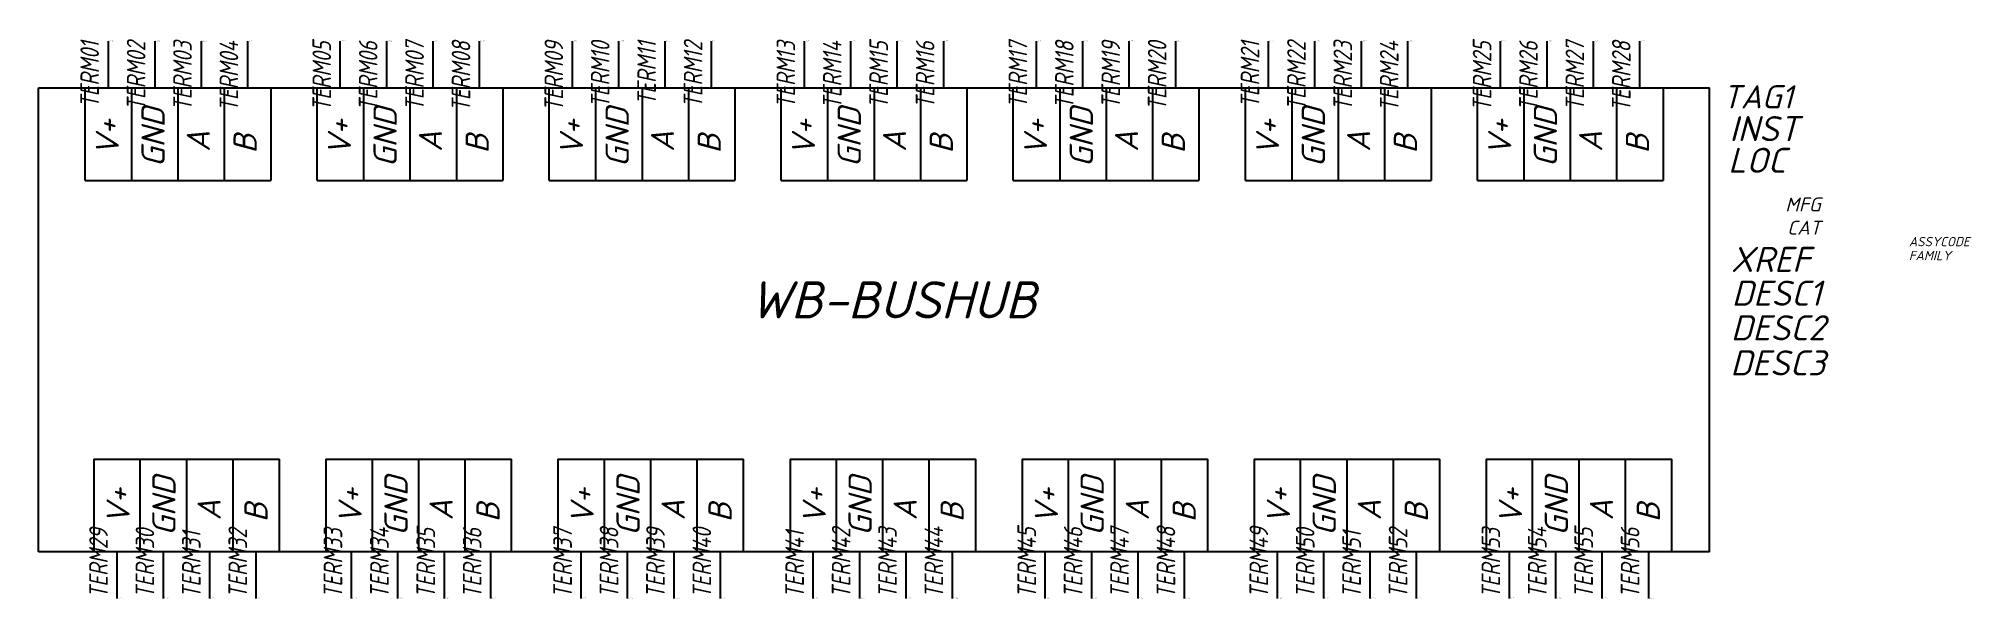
# Model space of a CAD drawing. Header units: millimetres. Extents: x -8 to 200, y 0 to 60.
import ezdxf
from ezdxf.enums import TextEntityAlignment as Align

# ---------------------------------------------------------------- set-up
doc = ezdxf.new("R2010")
doc.units = ezdxf.units.MM
doc.header["$LTSCALE"] = 6
doc.styles.add('WD_IEC', font='isocpeui.ttf', dxfattribs={"height": 2.5})
doc.styles.add('текст', font='isocpeui.ttf')

msp = doc.modelspace()

# ---------------------------------------------------------------- linework, layer by layer
for p, q in [((-0.95, 60), (-0.95, 55)), ((4.05, 60), (4.05, 55)), ((9.05, 60), (9.05, 55)), ((14.05, 60), (14.05, 55)), ((24.05, 55), (24.05, 60)), ((29.05, 55), (29.05, 60)), ((34.05, 55), (34.05, 60)), ((39.05, 55), (39.05, 60)), ((49.05, 55), (49.05, 60)), ((54.05, 55), (54.05, 60)), ((59.05, 55), (59.05, 60)), ((64.05, 55), (64.05, 60)), ((74.05, 55), (74.05, 60)), ((79.05, 55), (79.05, 60)), ((84.05, 55), (84.05, 60)), ((89.05, 55), (89.05, 60)), ((99.05, 55), (99.05, 60)), ((104.05, 55), (104.05, 60)), ((109.05, 55), (109.05, 60)), ((114.05, 55), (114.05, 60)), ((124.05, 55), (124.05, 60)), ((129.05, 55), (129.05, 60)), ((134.05, 55), (134.05, 60)), ((139.05, 55), (139.05, 60)), ((149.05, 55), (149.05, 60)), ((154.05, 55), (154.05, 60)), ((159.05, 55), (159.05, 60)), ((164.05, 55), (164.05, 60)), ((-8.45, 55), (171.55, 55)), ((-8.45, 5), (-8.45, 55)), ((-3.45, 45), (-3.45, 55)), ((1.55, 55), (1.55, 45)), ((6.55, 55), (6.55, 45)), ((11.55, 55), (11.55, 45)), ((16.55, 55), (16.55, 45)), ((21.55, 45), (21.55, 55)), ((26.55, 55), (26.55, 45)), ((31.55, 55), (31.55, 45)), ((36.55, 55), (36.55, 45)), ((41.55, 55), (41.55, 45)), ((46.55, 45), (46.55, 55)), ((51.55, 55), (51.55, 45)), ((56.55, 55), (56.55, 45)), ((61.55, 55), (61.55, 45)), ((66.55, 55), (66.55, 45)), ((71.55, 45), (71.55, 55)), ((76.55, 55), (76.55, 45)), ((81.55, 55), (81.55, 45)), ((86.55, 55), (86.55, 45)), ((91.55, 55), (91.55, 45)), ((96.55, 45), (96.55, 55)), ((101.55, 55), (101.55, 45)), ((106.55, 55), (106.55, 45)), ((111.55, 55), (111.55, 45)), ((116.55, 55), (116.55, 45)), ((121.55, 45), (121.55, 55)), ((126.55, 55), (126.55, 45)), ((131.55, 55), (131.55, 45)), ((136.55, 55), (136.55, 45)), ((141.55, 55), (141.55, 45)), ((146.55, 45), (146.55, 55)), ((151.55, 55), (151.55, 45)), ((156.55, 55), (156.55, 45)), ((161.55, 55), (161.55, 45)), ((166.55, 55), (166.55, 45)), ((171.55, 5), (171.55, 55)), ((-3.45, 45), (1.55, 45)), ((1.55, 45), (6.55, 45)), ((6.55, 45), (11.55, 45)), ((11.55, 45), (16.55, 45)), ((21.55, 45), (26.55, 45)), ((26.55, 45), (31.55, 45)), ((31.55, 45), (36.55, 45)), ((36.55, 45), (41.55, 45)), ((46.55, 45), (51.55, 45)), ((51.55, 45), (56.55, 45)), ((56.55, 45), (61.55, 45)), ((61.55, 45), (66.55, 45)), ((71.55, 45), (76.55, 45)), ((76.55, 45), (81.55, 45)), ((81.55, 45), (86.55, 45)), ((86.55, 45), (91.55, 45)), ((96.55, 45), (101.55, 45)), ((101.55, 45), (106.55, 45)), ((106.55, 45), (111.55, 45)), ((111.55, 45), (116.55, 45)), ((121.55, 45), (126.55, 45)), ((126.55, 45), (131.55, 45)), ((131.55, 45), (136.55, 45)), ((136.55, 45), (141.55, 45)), ((146.55, 45), (151.55, 45)), ((151.55, 45), (156.55, 45)), ((156.55, 45), (161.55, 45)), ((161.55, 45), (166.55, 45)), ((-2.5, 15), (2.5, 15)), ((-2.5, 15), (-2.5, 5)), ((2.5, 15), (7.5, 15)), ((2.5, 5), (2.5, 15)), ((7.5, 15), (12.5, 15)), ((7.5, 5), (7.5, 15)), ((12.5, 15), (17.5, 15)), ((12.5, 5), (12.5, 15)), ((17.5, 5), (17.5, 15)), ((22.5, 15), (27.5, 15)), ((22.5, 15), (22.5, 5)), ((27.5, 15), (32.5, 15)), ((27.5, 5), (27.5, 15)), ((32.5, 15), (37.5, 15)), ((32.5, 5), (32.5, 15)), ((37.5, 15), (42.5, 15)), ((37.5, 5), (37.5, 15)), ((42.5, 5), (42.5, 15)), ((47.5, 15), (52.5, 15)), ((47.5, 15), (47.5, 5)), ((52.5, 15), (57.5, 15)), ((52.5, 5), (52.5, 15)), ((57.5, 15), (62.5, 15)), ((57.5, 5), (57.5, 15)), ((62.5, 15), (67.5, 15)), ((62.5, 5), (62.5, 15)), ((67.5, 5), (67.5, 15)), ((72.5, 15), (77.5, 15)), ((72.5, 15), (72.5, 5)), ((77.5, 15), (82.5, 15)), ((77.5, 5), (77.5, 15)), ((82.5, 15), (87.5, 15)), ((82.5, 5), (82.5, 15)), ((87.5, 15), (92.5, 15)), ((87.5, 5), (87.5, 15)), ((92.5, 5), (92.5, 15)), ((97.5, 15), (102.5, 15)), ((97.5, 15), (97.5, 5)), ((102.5, 15), (107.5, 15)), ((102.5, 5), (102.5, 15)), ((107.5, 15), (112.5, 15)), ((107.5, 5), (107.5, 15)), ((112.5, 15), (117.5, 15)), ((112.5, 5), (112.5, 15)), ((117.5, 5), (117.5, 15)), ((122.5, 15), (127.5, 15)), ((122.5, 15), (122.5, 5)), ((127.5, 15), (132.5, 15)), ((127.5, 5), (127.5, 15)), ((132.5, 15), (137.5, 15)), ((132.5, 5), (132.5, 15)), ((137.5, 15), (142.5, 15)), ((137.5, 5), (137.5, 15)), ((142.5, 5), (142.5, 15)), ((147.5, 15), (152.5, 15)), ((147.5, 15), (147.5, 5)), ((152.5, 15), (157.5, 15)), ((152.5, 5), (152.5, 15)), ((157.5, 15), (162.5, 15)), ((157.5, 5), (157.5, 15)), ((162.5, 15), (167.5, 15)), ((162.5, 5), (162.5, 15)), ((167.5, 5), (167.5, 15)), ((171.55, 5), (-8.45, 5)), ((0, 0), (0, 5)), ((5, 0), (5, 5)), ((10, 0), (10, 5)), ((15, 0), (15, 5)), ((25.26, 0), (25.26, 5)), ((30.26, 0), (30.26, 5)), ((35.26, 0), (35.26, 5)), ((40.26, 0), (40.26, 5)), ((50, 0), (50, 5)), ((55, 0), (55, 5)), ((60, 0), (60, 5)), ((65, 0), (65, 5)), ((75, 0), (75, 5)), ((80, 0), (80, 5)), ((85, 0), (85, 5)), ((90, 0), (90, 5)), ((100, 0), (100, 5)), ((105, 0), (105, 5)), ((110, 0), (110, 5)), ((115, 0), (115, 5)), ((125, 0), (125, 5)), ((130, 0), (130, 5)), ((135, 0), (135, 5)), ((140, 0), (140, 5)), ((150, 0), (150, 5)), ((155, 0), (155, 5)), ((160, 0), (160, 5)), ((165, 0), (165, 5))]:
    msp.add_line(p, q)

# ---------------------------------------------------------------- texts
at = {"style": 'текст'}
for s, p in [('GND', (5.13, 46.44)), ('GND', (30.13, 46.44)), ('GND', (55.13, 46.44)), ('GND', (80.13, 46.44)), ('GND', (105.13, 46.44)), ('GND', (130.13, 46.44)), ('GND', (155.13, 46.44)), ('V+', (0.2, 47.64)), ('A', (10, 48.09)), ('B', (15.04, 47.91)), ('V+', (25.2, 47.64)), ('A', (35, 48.09)), ('B', (40.04, 47.91)), ('V+', (50.2, 47.64)), ('A', (60, 48.09)), ('B', (65.04, 47.91)), ('V+', (75.2, 47.64)), ('A', (85, 48.09)), ('B', (90.04, 47.91)), ('V+', (100.2, 47.64)), ('A', (110, 48.09)), ('B', (115.04, 47.91)), ('V+', (125.2, 47.64)), ('A', (135, 48.09)), ('B', (140.04, 47.91)), ('V+', (150.2, 47.64)), ('A', (160, 48.09)), ('B', (165.04, 47.91)), ('GND', (6.3, 6.73)), ('GND', (31.3, 6.73)), ('GND', (56.3, 6.73)), ('GND', (81.3, 6.73)), ('GND', (106.3, 6.73)), ('GND', (131.3, 6.73)), ('GND', (156.3, 6.73)), ('V+', (1.36, 7.94)), ('A', (11.16, 8.39)), ('B', (16.21, 8.2)), ('V+', (26.36, 7.94)), ('A', (36.16, 8.39)), ('B', (41.21, 8.2)), ('V+', (51.36, 7.94)), ('A', (61.16, 8.39)), ('B', (66.21, 8.2)), ('V+', (76.36, 7.94)), ('A', (86.16, 8.39)), ('B', (91.21, 8.2)), ('V+', (101.36, 7.94)), ('A', (111.16, 8.39)), ('B', (116.21, 8.2)), ('V+', (126.36, 7.94)), ('A', (136.16, 8.39)), ('B', (141.21, 8.2)), ('V+', (151.36, 7.94)), ('A', (161.16, 8.39)), ('B', (166.21, 8.2))]:
    msp.add_text(s, height=2.5, rotation=90, dxfattribs=at).set_placement(p)
msp.add_text('WB-BUSHUB', height=4, dxfattribs=at).set_placement((68.13, 30.15))
at = {"style": 'WD_IEC', "width": 0.8}
for tag, p in [('TERM01', (-1.95, 60)), ('TERM02', (3.05, 60)), ('TERM03', (8.05, 60)), ('TERM04', (13.05, 60)), ('TERM05', (23.05, 60)), ('TERM06', (28.05, 60)), ('TERM07', (33.05, 60)), ('TERM08', (38.05, 60)), ('TERM09', (48.05, 60)), ('TERM10', (53.05, 60)), ('TERM11', (58.05, 60)), ('TERM12', (63.05, 60)), ('TERM13', (73.05, 60)), ('TERM14', (78.05, 60)), ('TERM15', (83.05, 60)), ('TERM16', (88.05, 60)), ('TERM17', (98.05, 60)), ('TERM18', (103.05, 60)), ('TERM19', (108.05, 60)), ('TERM20', (113.05, 60)), ('TERM21', (123.05, 60)), ('TERM22', (128.05, 60)), ('TERM23', (133.05, 60)), ('TERM24', (138.05, 60)), ('TERM25', (148.05, 60)), ('TERM26', (153.05, 60)), ('TERM27', (158.05, 60)), ('TERM28', (163.05, 60))]:
    msp.add_attdef(tag, text='', height=2, rotation=90, dxfattribs=at).set_placement(p, align=Align.RIGHT)
at = {"style": 'WD_IEC', "flags": 1}
for tag, p, height in [('X2TERM01', (-0.95, 60), 0.08), ('X2TERM02', (4.05, 60), 0.08), ('X2TERM03', (9.05, 60), 0.08), ('X2TERM04', (14.05, 60), 0.08), ('X2TERM05', (24.05, 60), 0.08), ('X2TERM06', (29.05, 60), 0.08), ('X2TERM07', (34.05, 60), 0.08), ('X2TERM08', (39.05, 60), 0.08), ('X2TERM09', (49.05, 60), 0.08), ('X2TERM10', (54.05, 60), 0.08), ('X2TERM11', (59.05, 60), 0.08), ('X2TERM12', (64.05, 60), 0.08), ('X2TERM13', (74.05, 60), 0.08), ('X2TERM14', (79.05, 60), 0.08), ('X2TERM15', (84.05, 60), 0.08), ('X2TERM16', (89.05, 60), 0.08), ('X2TERM17', (99.05, 60), 0.08), ('X2TERM18', (104.05, 60), 0.08), ('X2TERM19', (109.05, 60), 0.08), ('X2TERM20', (114.05, 60), 0.08), ('X2TERM21', (124.05, 60), 0.08), ('X2TERM22', (129.05, 60), 0.08), ('X2TERM23', (134.05, 60), 0.08), ('X2TERM24', (139.05, 60), 0.08), ('X2TERM25', (149.05, 60), 0.08), ('X2TERM26', (154.05, 60), 0.08), ('X2TERM27', (159.05, 60), 0.08), ('X2TERM28', (164.05, 60), 0.08), ('ASSYCODE', (193.03, 37.92), 1), ('FAMILY', (193.03, 36.42), 1), ('X8TERM29', (0, 0), 0.08), ('X8TERM30', (5, 0), 0.08), ('X8TERM31', (10, 0), 0.08), ('X8TERM32', (15, 0), 0.08), ('X8TERM33', (25.26, 0), 0.08), ('X8TERM34', (30.26, 0), 0.08), ('X8TERM35', (35.26, 0), 0.08), ('X8TERM36', (40.26, 0), 0.08), ('X8TERM37', (50, 0), 0.08), ('X8TERM38', (55, 0), 0.08), ('X8TERM39', (60, 0), 0.08), ('X8TERM40', (65, 0), 0.08), ('X8TERM41', (75, 0), 0.08), ('X8TERM42', (80, 0), 0.08), ('X8TERM43', (85, 0), 0.08), ('X8TERM44', (90, 0), 0.08), ('X8TERM45', (100, 0), 0.08), ('X8TERM46', (105, 0), 0.08), ('X8TERM47', (110, 0), 0.08), ('X8TERM48', (115, 0), 0.08), ('X8TERM49', (125, 0), 0.08), ('X8TERM50', (130, 0), 0.08), ('X8TERM51', (135, 0), 0.08), ('X8TERM52', (140, 0), 0.08), ('X8TERM53', (150, 0), 0.08), ('X8TERM54', (155, 0), 0.08), ('X8TERM55', (160, 0), 0.08), ('X8TERM56', (165, 0), 0.08)]:
    msp.add_attdef(tag, p, '', height=height, dxfattribs=at)
at = {"style": 'WD_IEC'}
msp.add_attdef('TAG1', (172.95, 52.77), 'A', height=2.5, dxfattribs=at)
for tag, p in [('INST', (181.15, 49.24)), ('LOC', (179.76, 45.83)), ('XREF', (182.39, 35.15)), ('DESC1', (183.63, 31.52)), ('DESC2', (184.03, 27.79)), ('DESC3', (184.03, 24.01))]:
    msp.add_attdef(tag, text='', height=2.7, dxfattribs=at).set_placement(p, align=Align.RIGHT)
at = {"style": 'WD_IEC', "flags": 9}
for tag, p in [('MFG', (183.53, 41.67)), ('CAT', (183.53, 39.17))]:
    msp.add_attdef(tag, text='', height=1.5, dxfattribs=at).set_placement(p, align=Align.RIGHT)
at = {"style": 'WD_IEC', "width": 0.8}
for tag, p in [('TERM29', (-1, 0)), ('TERM30', (4, 0)), ('TERM31', (9, 0)), ('TERM32', (14, 0)), ('TERM33', (24.26, 0)), ('TERM34', (29.26, 0)), ('TERM35', (34.26, 0)), ('TERM36', (39.26, 0)), ('TERM37', (49, 0)), ('TERM38', (54, 0)), ('TERM39', (59, 0)), ('TERM40', (64, 0)), ('TERM41', (74, 0)), ('TERM42', (79, 0)), ('TERM43', (84, 0)), ('TERM44', (89, 0)), ('TERM45', (99, 0)), ('TERM46', (104, 0)), ('TERM47', (109, 0)), ('TERM48', (114, 0)), ('TERM49', (124, 0)), ('TERM50', (129, 0)), ('TERM51', (134, 0)), ('TERM52', (139, 0)), ('TERM53', (149, 0)), ('TERM54', (154, 0)), ('TERM55', (159, 0)), ('TERM56', (164, 0))]:
    msp.add_attdef(tag, p, '', height=2, rotation=90, dxfattribs=at)

doc.saveas('drawing.dxf')
